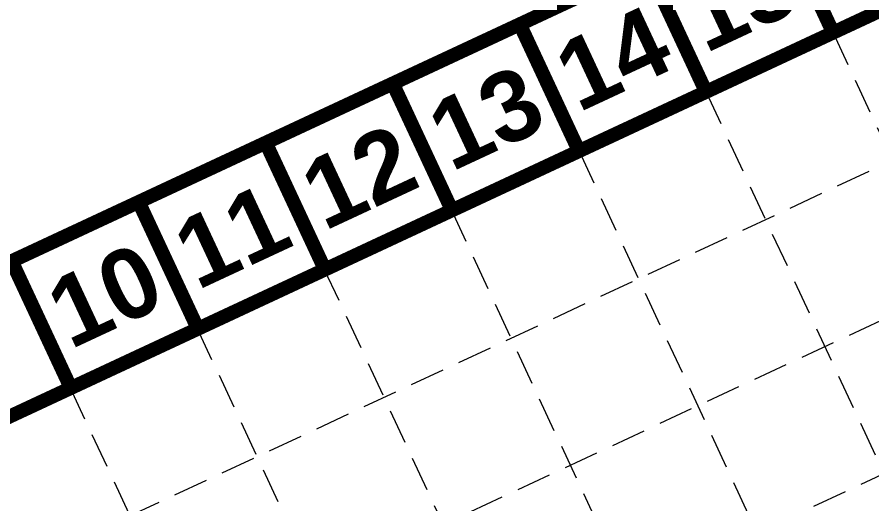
# Model space of a CAD drawing. Extents: x 2498567 to 2501210, y 7092229 to 7094464.
# Drawn here: x 2498889.6 to 2499104.5, y 7093596.8 to 7093719.2 of the extents above; entities that cross this region are included whole.
import ezdxf
from ezdxf.enums import TextEntityAlignment as Align

# ---------------------------------------------------------------- set-up
doc = ezdxf.new("R2010")
doc.units = 0
doc.header["$MEASUREMENT"] = 0
doc.linetypes.add('HIDDEN', pattern=[0.375, 0.25, -0.125])
doc.layers.add('BASE', color=7, linetype='Continuous')
doc.layers.add('GRID', color=254, linetype='HIDDEN')
doc.styles.get("Standard").update_dxf_attribs({"font": 'ARIALBD.TTF'})

msp = doc.modelspace()

# ---------------------------------------------------------------- linework, layer by layer
at = {"layer": 'BASE', "const_width": 3.52}
for points in [[(2499164.48, 7092231.79), (2501207.97, 7093184.62), (2500612.45, 7094461.8), (2498568.96, 7093508.97)], [(2499181.46, 7092278.57), (2501161.27, 7093201.64), (2500595.45, 7094415.02), (2498616.08, 7093492.14)]]:
    msp.add_lwpolyline(points, close=True, dxfattribs=at)
for points in [[(2499094.72, 7093715.25), (2499079.83, 7093747.18)], [(2499062.79, 7093700.36), (2499047.9, 7093732.29)], [(2499030.86, 7093685.47), (2499015.97, 7093717.4)], [(2498998.93, 7093670.58), (2498984.04, 7093702.51)], [(2498967, 7093655.7), (2498952.11, 7093687.63)], [(2498935.07, 7093640.81), (2498920.18, 7093672.74)], [(2498903.14, 7093625.92), (2498888.25, 7093657.85)]]:
    msp.add_lwpolyline(points, dxfattribs=at)
at = {"layer": 'GRID', "color": 252, "linetype": 'HIDDEN', "lineweight": 0, "ltscale": 35}
for p, q in [((2498631.89, 7093460.44), (2500611.52, 7094383.5)), ((2498646.78, 7093428.51), (2500626.41, 7094351.57)), ((2498661.67, 7093396.58), (2500641.29, 7094319.64)), ((2499094.72, 7093715.25), (2499615.87, 7092597.58)), ((2499062.79, 7093700.36), (2499583.94, 7092582.69)), ((2499030.86, 7093685.47), (2499552.01, 7092567.8)), ((2498998.68, 7093670.84), (2499519.97, 7092552.86)), ((2498966.75, 7093655.95), (2499488.04, 7092537.97)), ((2498934.82, 7093641.06), (2499456.11, 7092523.09)), ((2498902.89, 7093626.17), (2499424.18, 7092508.2))]:
    msp.add_line(p, q, dxfattribs=at)

# ---------------------------------------------------------------- texts
at = {"layer": 'BASE'}
for s, p in [('15', (2499071.31, 7093723.77)), ('14', (2499039.38, 7093708.88)), ('13', (2499007.45, 7093693.99)), ('12', (2498975.52, 7093679.11)), ('11', (2498943.59, 7093664.22)), ('10', (2498911.66, 7093649.33))]:
    msp.add_text(s, height=17.615, rotation=24.9986, dxfattribs=at).set_placement(p, align=Align.MIDDLE_CENTER)

doc.saveas('drawing.dxf')
